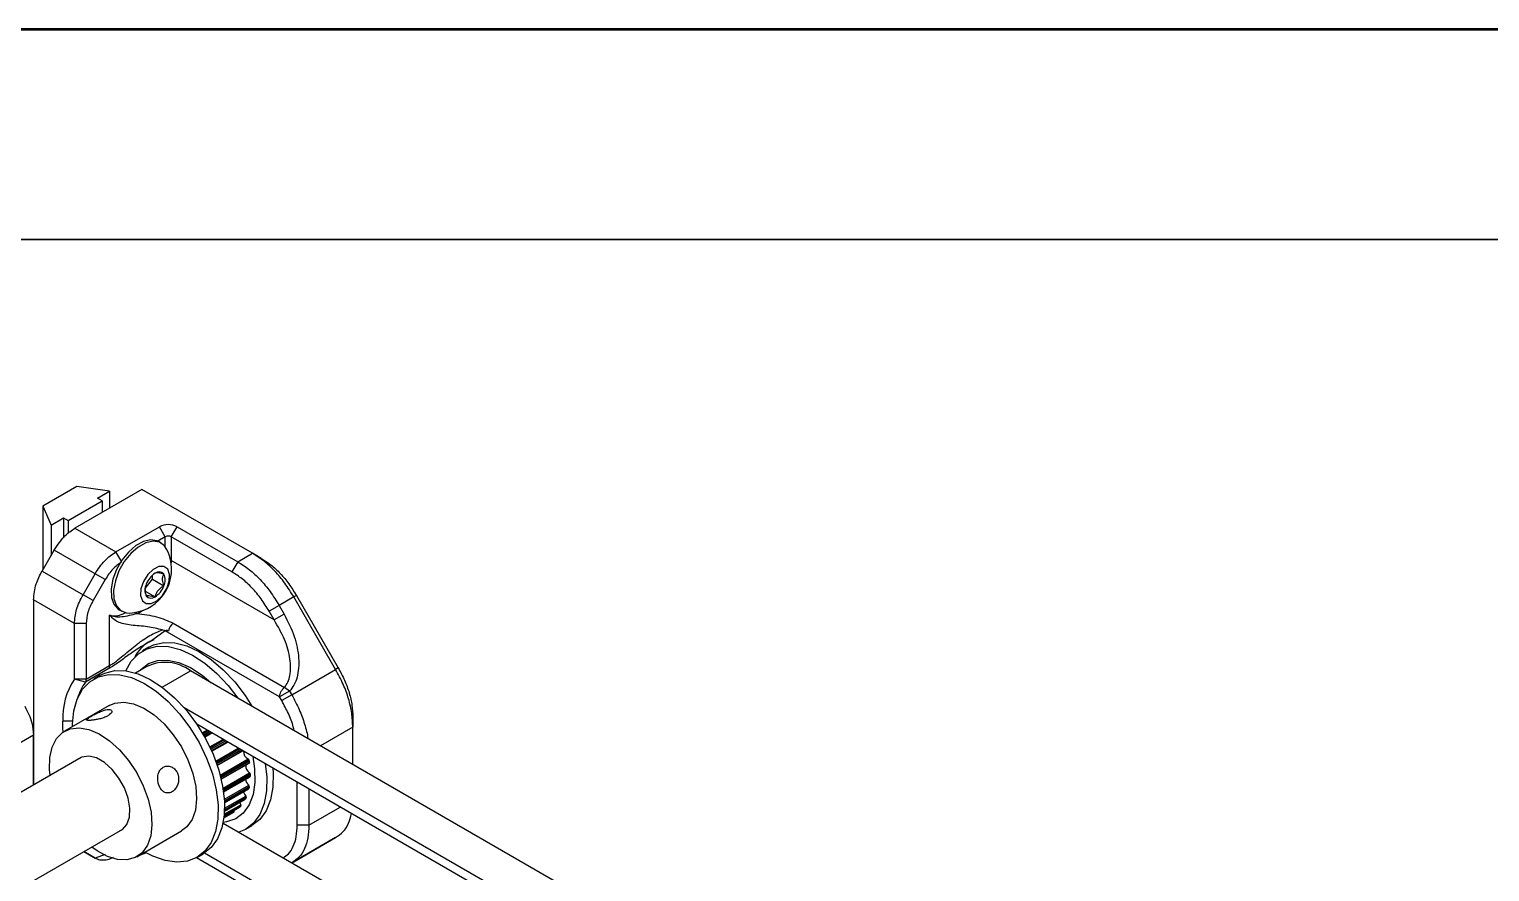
# Model space of a CAD drawing. Header units: millimetres. Extents: x 0 to 279, y 0 to 216.
# Drawn here: x 121.74 to 165.81, y 190.47 to 215.9 of the extents above; entities that cross this region are included whole.
import ezdxf

# ---------------------------------------------------------------- set-up
doc = ezdxf.new("R2010")
doc.units = ezdxf.units.MM
doc.layers.add('PAGE_BORDER', color=7, linetype='Continuous')

msp = doc.modelspace()

# ---------------------------------------------------------------- linework, layer by layer
at = {"color": 7, "linetype": 'Continuous', "lineweight": 50}
msp.add_line((0, 215.9), (279.4, 215.9), dxfattribs=at)
at = {"color": 7, "linetype": 'Continuous', "lineweight": 25}
for p, q in [((123.174, 202.102), (122.149, 201.51)), ((125.137, 202.01), (123.116, 200.844)), ((124.164, 201.959), (123.174, 202.102)), ((123.793, 201.745), (124.164, 201.959)), ((124.164, 201.959), (124.164, 201.449)), ((128.47, 200.085), (125.137, 202.01)), ((122.149, 201.51), (122.397, 200.938)), ((122.149, 201.51), (122.149, 199.591)), ((122.909, 201.071), (123.935, 201.663)), ((123.935, 201.663), (123.793, 201.745)), ((123.935, 201.663), (123.935, 201.316)), ((122.397, 200.938), (122.768, 201.153)), ((122.768, 201.153), (122.909, 201.071)), ((122.768, 201.153), (122.768, 200.549)), ((122.909, 201.071), (122.909, 200.684)), ((122.397, 200.938), (122.397, 200.02)), ((123.116, 200.844), (124.354, 200.129)), ((124.354, 200.129), (125.667, 200.887)), ((125.844, 200.581), (125.616, 200.45)), ((125.844, 200.581), (125.667, 200.887)), ((126.021, 200.581), (126.197, 200.887)), ((126.021, 200.581), (126.021, 199.867)), ((127.852, 199.524), (126.021, 200.581)), ((126.197, 200.887), (128.028, 199.83)), ((122.125, 199.55), (122.491, 200.184)), ((123.729, 199.469), (122.491, 200.184)), ((124.531, 199.823), (124.354, 200.129)), ((125.715, 200.394), (125.642, 200.436)), ((128.028, 199.83), (128.47, 200.085)), ((128.735, 199.932), (128.47, 200.085)), ((129.129, 198.072), (126.021, 199.867)), ((128.028, 199.83), (127.852, 199.524)), ((122.125, 199.55), (123.363, 198.835)), ((123.363, 198.835), (123.729, 199.469)), ((124.031, 199.295), (123.664, 198.661)), ((124.031, 199.295), (123.729, 199.469)), ((125.234, 199.019), (125.459, 199.299)), ((125.459, 199.299), (125.459, 199.426)), ((125.459, 199.299), (125.8, 199.103)), ((123.664, 198.661), (123.363, 198.835)), ((125.236, 198.946), (125.534, 198.773)), ((129.72, 198.766), (129.278, 198.511)), ((129.798, 198.811), (129.72, 198.766)), ((130.983, 196.579), (129.72, 198.766)), ((129.798, 198.811), (131.061, 196.624)), ((123.104, 197.964), (121.866, 198.678)), ((121.866, 198.678), (121.866, 193.094)), ((124.455, 198.379), (124.528, 198.337)), ((129.278, 198.511), (128.977, 198.337)), ((129.129, 198.072), (128.977, 198.337)), ((129.278, 198.511), (129.431, 198.246)), ((123.457, 197.964), (123.104, 197.964)), ((123.104, 196.287), (123.104, 197.964)), ((123.457, 197.964), (123.457, 196.287)), ((124.164, 196.695), (124.164, 198.22)), ((126.08, 197.976), (129.439, 196.037)), ((129.431, 198.246), (129.129, 198.072)), ((125.369, 197.417), (125.503, 197.481)), ((125.843, 197.741), (125.464, 197.474)), ((125.756, 197.771), (125.939, 197.747)), ((129.291, 195.75), (125.843, 197.741)), ((125.35, 197.252), (125.156, 197.139)), ((124.139, 196.604), (123.432, 196.196)), ((123.457, 196.287), (124.164, 196.695)), ((125.286, 196.668), (124.943, 196.47)), ((129.657, 195.814), (130.983, 196.579)), ((131.061, 196.624), (130.983, 196.579)), ((123.457, 196.287), (123.104, 196.287)), ((123.432, 196.196), (123.104, 196.287)), ((123.881, 196.404), (123.687, 196.291)), ((195.016, 157.043), (126.603, 196.537)), ((129.593, 195.925), (129.291, 195.75)), ((129.355, 195.639), (129.291, 195.75)), ((129.657, 195.814), (129.355, 195.639)), ((129.593, 195.925), (129.439, 196.037)), ((129.593, 195.925), (129.657, 195.814)), ((124.147, 195.494), (122.8, 194.716)), ((192.873, 157.056), (126.41, 195.424)), ((192.492, 156.998), (126.792, 194.926)), ((131.501, 195.143), (131.501, 194.837)), ((131.501, 193.71), (131.501, 194.837)), ((121.866, 194.596), (120.629, 193.881)), ((121.866, 193.094), (121.866, 194.596)), ((126.957, 194.664), (127.101, 194.747)), ((126.994, 194.601), (127.174, 194.705)), ((127.03, 194.538), (127.247, 194.663)), ((127.217, 194.171), (127.659, 194.426)), ((127.244, 194.11), (127.725, 194.387)), ((123.309, 193.927), (92.833, 176.334)), ((127.393, 193.735), (128.124, 194.157)), ((127.413, 193.679), (128.182, 194.123)), ((127.52, 193.314), (128.375, 193.807)), ((127.532, 193.264), (128.375, 193.751)), ((128.368, 193.847), (128.375, 193.807)), ((128.375, 193.807), (128.381, 193.768)), ((127.597, 192.925), (128.408, 193.393)), ((127.603, 192.883), (128.401, 193.344)), ((128.378, 193.05), (128.373, 193.017)), ((128.407, 193.43), (128.408, 193.393)), ((128.408, 193.393), (128.407, 193.356)), ((129.821, 191.884), (129.821, 193.177)), ((127.63, 192.589), (128.373, 193.017)), ((127.63, 192.305), (128.254, 192.665)), ((127.631, 192.556), (128.36, 192.977)), ((127.631, 192.326), (128.272, 192.696)), ((128.272, 192.696), (128.259, 192.669)), ((128.283, 192.723), (128.272, 192.696)), ((128.373, 193.017), (128.366, 192.985)), ((130.175, 192.973), (130.175, 191.884)), ((127.612, 192.101), (127.889, 192.26)), ((127.618, 192.148), (128.088, 192.419)), ((127.619, 192.158), (128.108, 192.44)), ((127.911, 192.274), (127.889, 192.26)), ((127.907, 192.314), (127.911, 192.307)), ((128.09, 192.421), (128.088, 192.419)), ((128.108, 192.44), (128.09, 192.421)), ((128.126, 192.461), (128.108, 192.44)), ((94.083, 174.169), (124.558, 191.762)), ((127.586, 191.944), (154.723, 176.278)), ((128.264, 191.755), (128.459, 191.867)), ((130.175, 191.884), (129.821, 191.884)), ((124.988, 190.927), (126.335, 191.705)), ((129.72, 190.776), (130.983, 191.505)), ((123.729, 190.881), (123.381, 191.082)), ((123.381, 191.082), (123.729, 190.881)), ((124.031, 190.996), (123.729, 190.881)), ((126.788, 190.902), (153.315, 175.589)), ((126.795, 190.907), (126.99, 191.019)), ((127.027, 191.042), (153.663, 175.665)), ((129.665, 190.744), (129.72, 190.776))]:
    msp.add_line(p, q, dxfattribs=at)
at = {"color": 8, "linetype": 'Continuous', "lineweight": 25}
for p, q in [((125.844, 200.276), (125.844, 200.581)), ((126.021, 199.867), (126.004, 199.875)), ((126.021, 199.867), (126.018, 199.795)), ((125.122, 198.346), (125.137, 198.336)), ((125.198, 198.373), (125.137, 198.336)), ((125.748, 196.044), (126.603, 196.537)), ((123.047, 195.019), (122.75, 195.019)), ((131.501, 194.837), (130.525, 194.273)), ((126.971, 194.64), (127.129, 194.731)), ((127.017, 194.562), (127.219, 194.679)), ((127.184, 194.241), (127.581, 194.47)), ((127.198, 194.211), (127.614, 194.451)), ((127.235, 194.13), (127.703, 194.4)), ((127.366, 193.81), (128.045, 194.202)), ((127.379, 193.776), (128.082, 194.181)), ((127.407, 193.695), (128.165, 194.133)), ((127.5, 193.391), (128.345, 193.878)), ((127.51, 193.352), (128.368, 193.847)), ((127.529, 193.276), (128.381, 193.768)), ((127.585, 193.001), (128.387, 193.464)), ((127.592, 192.959), (128.407, 193.43)), ((127.602, 192.891), (128.407, 193.356)), ((127.626, 192.661), (128.363, 193.086)), ((127.629, 192.618), (128.378, 193.05)), ((127.63, 192.307), (128.259, 192.669)), ((127.631, 192.561), (128.366, 192.985)), ((127.632, 192.347), (128.283, 192.723)), ((127.633, 192.39), (128.272, 192.759)), ((127.612, 192.102), (127.911, 192.274)), ((127.617, 192.137), (127.911, 192.307)), ((127.618, 192.148), (128.09, 192.421)), ((127.62, 192.169), (128.126, 192.461)), ((127.624, 192.21), (128.12, 192.496)), ((130.175, 191.884), (131.118, 192.428)), ((130.983, 191.505), (129.665, 190.744))]:
    msp.add_line(p, q, dxfattribs=at)
at = {"color": 7, "linetype": 'Continuous', "lineweight": 25, "flags": 128}
for points in [[(125.642, 200.436), (125.593, 200.46), (125.4, 200.491), (125.182, 200.442), (124.953, 200.316), (124.731, 200.122), (124.533, 199.876), (124.374, 199.595), (124.264, 199.3), (124.212, 199.013), (124.223, 198.755), (124.294, 198.546), (124.422, 198.4), (124.455, 198.379)], [(125.884, 200.212), (125.818, 200.309), (125.666, 200.418), (125.473, 200.449), (125.254, 200.4), (125.026, 200.274), (124.804, 200.08), (124.606, 199.834), (124.446, 199.553), (124.337, 199.258), (124.285, 198.971), (124.295, 198.713), (124.367, 198.504), (124.495, 198.358), (124.669, 198.287), (124.769, 198.282)], [(125.755, 198.812), (125.885, 199.018), (125.961, 199.241), (125.973, 199.446), (125.917, 199.603), (125.803, 199.687), (125.649, 199.686), (125.477, 199.599), (125.313, 199.441), (125.184, 199.235), (125.108, 199.012), (125.096, 198.807), (125.152, 198.651), (125.265, 198.567), (125.42, 198.568), (125.592, 198.654), (125.755, 198.812)], [(124.655, 196.535), (124.815, 196.828), (125.031, 197.055), (125.295, 197.206), (125.599, 197.279), (125.936, 197.27), (126.294, 197.18), (126.665, 197.011), (127.037, 196.768), (127.4, 196.459), (127.743, 196.092), (128.032, 195.712)], [(125.35, 197.252), (125.489, 197.319), (125.794, 197.391), (126.13, 197.382), (126.489, 197.292), (126.86, 197.123), (127.232, 196.881), (127.594, 196.571), (127.937, 196.204), (128.25, 195.789), (128.451, 195.47)], [(125.07, 196.543), (125.107, 196.583), (125.336, 196.757), (125.611, 196.85), (125.92, 196.861), (126.255, 196.788), (126.603, 196.635), (126.953, 196.406), (127.215, 196.184)], [(123.043, 194.856), (123.043, 194.924), (123.083, 195.329), (123.185, 195.684), (123.346, 195.98), (123.562, 196.206), (123.825, 196.358), (124.13, 196.431), (124.467, 196.422), (124.825, 196.332), (125.196, 196.163), (125.568, 195.92), (125.931, 195.611), (126.274, 195.244), (126.587, 194.829), (126.861, 194.379), (127.089, 193.907), (127.264, 193.426), (127.38, 192.949), (127.435, 192.492), (127.427, 192.066), (127.356, 191.685), (127.224, 191.358), (127.035, 191.096), (126.794, 190.906), (126.509, 190.793), (126.187, 190.762), (125.838, 190.811), (125.472, 190.941), (125.23, 191.067)], [(123.881, 196.404), (124.02, 196.471), (124.325, 196.543), (124.661, 196.534), (125.02, 196.444), (125.391, 196.275), (125.763, 196.033), (126.125, 195.723), (126.468, 195.356), (126.781, 194.941), (127.056, 194.492), (127.283, 194.019), (127.458, 193.538), (127.574, 193.062), (127.629, 192.604), (127.621, 192.178), (127.55, 191.797), (127.418, 191.47), (127.229, 191.208), (126.99, 191.019)], [(124.147, 195.494), (124.318, 195.565), (124.587, 195.595), (124.882, 195.544), (125.193, 195.412), (125.505, 195.207), (125.806, 194.935), (126.084, 194.609), (126.328, 194.242), (126.527, 193.848), (126.674, 193.444), (126.762, 193.047), (126.788, 192.672), (126.75, 192.335), (126.65, 192.049), (126.493, 191.828), (126.335, 191.705)], [(122.371, 193.386), (122.352, 193.565), (122.358, 193.923), (122.427, 194.236), (122.556, 194.491), (122.74, 194.677), (122.971, 194.788), (123.24, 194.818), (123.535, 194.766), (123.846, 194.635), (124.158, 194.429), (124.459, 194.158), (124.737, 193.832), (124.981, 193.464), (125.18, 193.071), (125.327, 192.667), (125.415, 192.269), (125.44, 191.894), (125.403, 191.557), (125.303, 191.272), (125.146, 191.05), (124.938, 190.901), (124.687, 190.83), (124.403, 190.841), (124.099, 190.933), (123.786, 191.102), (123.626, 191.217)], [(122.765, 194.694), (122.756, 194.822), (122.75, 195.019)], [(124.479, 191.716), (124.547, 191.753), (124.684, 191.903), (124.763, 192.121), (124.777, 192.391), (124.726, 192.693), (124.613, 193.004), (124.446, 193.302), (124.239, 193.564), (124.006, 193.771), (123.765, 193.908), (123.534, 193.964), (123.329, 193.935), (123.229, 193.881)], [(128.481, 193.951), (128.539, 193.582), (128.548, 193.172), (128.492, 192.804), (128.374, 192.491), (128.197, 192.244), (127.967, 192.07), (127.693, 191.977), (127.59, 191.963)], [(128.861, 193.732), (128.904, 193.34), (128.896, 192.914), (128.825, 192.533), (128.693, 192.206), (128.504, 191.944), (128.263, 191.754), (128.066, 191.666)], [(129.087, 193.601), (129.098, 193.452), (129.09, 193.027), (129.019, 192.645), (128.887, 192.318), (128.698, 192.056), (128.459, 191.867)], [(128.259, 192.669), (128.257, 192.667), (128.254, 192.665)], [(127.911, 192.307), (127.913, 192.302), (127.915, 192.297), (127.916, 192.292), (127.917, 192.287), (127.916, 192.283), (127.915, 192.279), (127.914, 192.276), (127.911, 192.274)], [(128.082, 192.565), (128.088, 192.55), (128.12, 192.496)], [(125.094, 190.988), (125.095, 190.989), (125.259, 191.05)]]:
    msp.add_lwpolyline(points, dxfattribs=at)
at = {"color": 7, "linetype": 'Continuous', "lineweight": 25}
for centre, radius, start, end in [((125.932, 200.376), 0.576, 62.6097, 117.3903), ((125.932, 200.411), 0.192, 62.6097, 117.3903), ((124.711, 199.602), 1.322, 321.2054, 27.4807), ((125.893, 198.921), 0.665, 122.638, 159.7729), ((125.655, 199.333), 0.19, 40.5328, 129.2482), ((125.446, 199.28), 0.395, 333.4364, 26.5636), ((124.711, 199.602), 1.322, 272.5247, 321.2054), ((125.623, 198.974), 0.395, 153.4364, 206.5636), ((125.414, 198.921), 0.19, 220.5328, 309.2482), ((125.176, 199.333), 0.665, 302.638, 339.7729), ((124.619, 199.225), 1.029, 290.8228, 300.2069), ((126.335, 197.66), 0.406, 129.0043, 167.6461), ((125.981, 196.397), 1.198, 123.6555, 152.2111), ((124.013, 196.688), 0.151, 326.3095, 2.5292), ((125.837, 195.516), 1.277, 53.124, 115.5655), ((124.865, 195.112), 2.117, 146.3095, 182.5292), ((124.688, 195.286), 1.551, 144.078, 164.0075), ((123.306, 196.28), 0.151, 326.3095, 2.5292), ((128.439, 194.096), 0.237, 176.2275, 246.634), ((128.517, 193.677), 0.249, 177.2326, 238.6551), ((128.327, 193.841), 0.0413, 8.8572, 65.0083), ((128.365, 193.763), 0.0159, 308.0071, 16.0726), ((128.531, 193.292), 0.266, 185.7301, 230.7573), ((128.337, 193.053), 0.0417, 355.9225, 51.7342), ((128.364, 193.428), 0.0431, 3.1097, 57.6319), ((128.393, 193.355), 0.0138, 305.2272, 4.4048), ((128.475, 192.952), 0.279, 193.553, 223.5939), ((128.247, 192.732), 0.0375, 346.8626, 47.0571), ((128.354, 192.987), 0.0118, 302.5298, 351.0476), ((128.097, 192.474), 0.0315, 335.2644, 43.474)]:
    msp.add_arc(centre, radius, start, end, dxfattribs=at)
at = {"color": 8, "linetype": 'Continuous', "lineweight": 25}
msp.add_arc((125.055, 198.379), 0.136, 215.0848, 238.7309, dxfattribs=at)
at = {"color": 7, "linetype": 'Continuous', "lineweight": 25}
for points, knots in [([(122.491, 200.184), (122.594, 200.339), (122.778, 200.617), (123.013, 200.774), (123.116, 200.844)], [0, 0, 0, 0, 0.557568, 1, 1, 1, 1]), ([(123.729, 199.469), (123.773, 199.541), (123.859, 199.68), (124.012, 199.863), (124.179, 200.018), (124.295, 200.092), (124.354, 200.129)], [0, 0, 0, 0, 0.255091, 0.5, 0.744909, 1, 1, 1, 1]), ([(129.72, 198.766), (129.633, 198.908), (129.46, 199.188), (129.153, 199.553), (128.821, 199.863), (128.589, 200.01), (128.47, 200.085)], [0, 0, 0, 0, 0.255091, 0.5, 0.744909, 1, 1, 1, 1]), ([(124.531, 199.823), (124.436, 199.759), (124.248, 199.631), (124.103, 199.407), (124.031, 199.295)], [0, 0, 0, 0, 0.499996, 1, 1, 1, 1]), ([(128.028, 199.83), (128.147, 199.755), (128.379, 199.608), (128.711, 199.298), (129.019, 198.933), (129.191, 198.653), (129.278, 198.511)], [0, 0, 0, 0, 0.255091, 0.5, 0.744909, 1, 1, 1, 1]), ([(128.735, 199.932), (128.835, 199.87), (129.032, 199.745), (129.317, 199.48), (129.579, 199.167), (129.725, 198.929), (129.798, 198.811)], [0, 0, 0, 0, 0.251103, 0.500926, 0.750556, 1, 1, 1, 1]), ([(121.866, 198.678), (121.88, 198.838), (121.905, 199.124), (122.058, 199.419), (122.125, 199.55)], [0, 0, 0, 0, 0.557568, 1, 1, 1, 1]), ([(125.8, 199.457), (125.743, 199.47), (125.647, 199.494), (125.567, 199.495), (125.544, 199.485), (125.534, 199.48)], [0, 0, 0, 0, 0.4391165, 0.7513669, 1, 1, 1, 1]), ([(125.8, 199.103), (125.781, 199.164), (125.75, 199.269), (125.764, 199.387), (125.789, 199.435), (125.8, 199.457)], [0, 0, 0, 0, 0.439117, 0.751367, 1, 1, 1, 1]), ([(128.977, 198.337), (128.899, 198.462), (128.745, 198.714), (128.467, 199.045), (128.165, 199.326), (127.957, 199.458), (127.852, 199.524)], [0, 0, 0, 0, 0.249681, 0.500013, 0.748781, 1, 1, 1, 1]), ([(123.104, 197.964), (123.107, 198.034), (123.112, 198.171), (123.164, 198.393), (123.245, 198.617), (123.323, 198.762), (123.363, 198.835)], [0, 0, 0, 0, 0.255091, 0.5, 0.744909, 1, 1, 1, 1]), ([(125.231, 198.996), (125.232, 198.964), (125.235, 198.901), (125.258, 198.831), (125.269, 198.797)], [0, 0, 0, 0, 0.503331, 1, 1, 1, 1]), ([(125.269, 198.797), (125.289, 198.804), (125.323, 198.816), (125.431, 198.8), (125.503, 198.781), (125.534, 198.773)], [0, 0, 0, 0, 0.4391165, 0.7513669, 1, 1, 1, 1]), ([(125.534, 198.773), (125.54, 198.793), (125.559, 198.857), (125.616, 198.962), (125.711, 199.049), (125.776, 199.089), (125.8, 199.103)], [0, 0, 0, 0, 0.156025, 0.493707, 0.819058, 1, 1, 1, 1]), ([(123.664, 198.661), (123.604, 198.542), (123.482, 198.305), (123.466, 198.078), (123.457, 197.964)], [0, 0, 0, 0, 0.499996, 1, 1, 1, 1]), ([(124.985, 198.263), (124.828, 198.222), (124.588, 198.159), (124.32, 198.15), (124.216, 198.197), (124.164, 198.22)], [0, 0, 0, 0, 0.489567, 0.748469, 1, 1, 1, 1]), ([(125.756, 197.771), (125.609, 197.809), (125.389, 197.866), (125.056, 197.892), (124.81, 197.914), (124.587, 197.951), (124.337, 198.029), (124.234, 198.144), (124.164, 198.22)], [0, 0, 0, 0, 0.248883, 0.37441, 0.499933, 0.625376, 0.75006, 1, 1, 1, 1]), ([(124.985, 198.263), (125.087, 198.251), (125.29, 198.227), (125.681, 198.157), (125.92, 198.048), (126.08, 197.976)], [0, 0, 0, 0, 0.2503591, 0.5003336, 1, 1, 1, 1]), ([(129.439, 196.037), (129.476, 196.087), (129.553, 196.192), (129.636, 196.479), (129.626, 196.921), (129.459, 197.502), (129.242, 197.877), (129.129, 198.072)], [0, 0, 0, 0, 0.098298, 0.203517, 0.439763, 0.709865, 1, 1, 1, 1]), ([(129.431, 198.246), (129.542, 198.027), (129.757, 197.6), (129.892, 196.935), (129.859, 196.432), (129.738, 196.105), (129.641, 195.984), (129.593, 195.925)], [0, 0, 0, 0, 0.282153, 0.547941, 0.786573, 0.895923, 1, 1, 1, 1]), ([(125.464, 197.474), (125.241, 197.343), (124.906, 197.145), (124.512, 196.85), (124.29, 196.696), (124.189, 196.634), (124.139, 196.604)], [0, 0, 0, 0, 0.49843, 0.748742, 0.878, 1, 1, 1, 1]), ([(124.164, 196.695), (124.196, 196.714), (124.262, 196.754), (124.402, 196.858), (124.647, 197.059), (124.881, 197.257), (125.07, 197.399), (125.133, 197.444), (125.165, 197.466), (125.24, 197.518), (125.44, 197.649), (125.63, 197.722), (125.756, 197.771)], [0, 0, 0, 0, 0.0607875, 0.1255193, 0.2504599, 0.49981, 0.5625452, 0.6067768, 0.6192004, 0.6229889, 0.7498502, 1, 1, 1, 1]), ([(125.939, 197.747), (125.921, 197.75), (125.894, 197.755), (125.861, 197.751), (125.849, 197.744), (125.843, 197.741)], [0, 0, 0, 0, 0.499323, 0.76574, 1, 1, 1, 1]), ([(131.501, 194.837), (131.495, 194.977), (131.483, 195.251), (131.381, 195.694), (131.218, 196.143), (131.062, 196.432), (130.983, 196.579)], [0, 0, 0, 0, 0.255091, 0.5, 0.744909, 1, 1, 1, 1]), ([(131.061, 196.624), (131.127, 196.501), (131.26, 196.256), (131.4, 195.872), (131.487, 195.493), (131.496, 195.26), (131.501, 195.143)], [0, 0, 0, 0, 0.250296, 0.500004, 0.749498, 1, 1, 1, 1]), ([(129.657, 195.814), (129.737, 195.666), (129.894, 195.377), (130.051, 194.93), (130.132, 194.632), (130.143, 194.495), (130.143, 194.494)], [0, 0, 0, 0, 0.3414736, 0.6693175, 0.9971614, 1, 1, 1, 1]), ([(121.607, 195.467), (121.691, 195.3), (121.84, 195.002), (121.858, 194.72), (121.866, 194.596)], [0, 0, 0, 0, 0.557568, 1, 1, 1, 1]), ([(123.602, 195.163), (123.573, 195.146), (123.514, 195.111), (123.468, 195.074), (123.461, 195.05), (123.5, 195.04), (123.58, 195.041), (123.691, 195.053), (123.821, 195.076), (123.955, 195.111), (124.076, 195.159), (124.169, 195.217), (124.224, 195.276), (124.238, 195.328), (124.208, 195.365), (124.139, 195.377), (124.041, 195.362), (123.924, 195.323), (123.799, 195.268), (123.687, 195.211), (123.627, 195.177), (123.602, 195.163)], [0, 0, 0, 0, 0.0530586, 0.106095, 0.159707, 0.2137094, 0.2670942, 0.319832, 0.3728682, 0.4266962, 0.4806025, 0.5337141, 0.586407, 0.6396993, 0.6936796, 0.7473732, 0.8002668, 0.8530788, 0.9066357, 0.9606474, 1, 1, 1, 1]), ([(129.73, 194.732), (129.722, 194.769), (129.687, 194.938), (129.563, 195.25), (129.425, 195.51), (129.355, 195.639)], [0, 0, 0, 0, 0.123468, 0.561173, 1, 1, 1, 1]), ([(125.776, 193.627), (125.746, 193.604), (125.687, 193.559), (125.632, 193.448), (125.608, 193.318), (125.618, 193.179), (125.659, 193.05), (125.725, 192.945), (125.809, 192.873), (125.907, 192.844), (126.01, 192.862), (126.106, 192.924), (126.185, 193.022), (126.237, 193.147), (126.253, 193.285), (126.229, 193.42), (126.167, 193.535), (126.075, 193.62), (125.965, 193.664), (125.86, 193.665), (125.801, 193.638), (125.776, 193.627)], [0, 0, 0, 0, 0.053059, 0.106095, 0.159707, 0.213709, 0.267094, 0.319832, 0.372868, 0.426696, 0.480603, 0.533714, 0.586407, 0.639699, 0.69368, 0.747373, 0.800267, 0.853079, 0.906636, 0.960647, 1, 1, 1, 1]), ([(130.983, 191.505), (131.062, 191.56), (131.217, 191.67), (131.38, 191.919), (131.434, 192.131), (131.459, 192.231)], [0, 0, 0, 0, 0.353034, 0.691977, 1, 1, 1, 1]), ([(129.405, 190.894), (129.458, 190.931), (129.58, 191.017), (129.714, 191.236), (129.807, 191.531), (129.816, 191.766), (129.821, 191.884)], [0, 0, 0, 0, 0.201462, 0.466788, 0.733594, 1, 1, 1, 1]), ([(130.175, 191.884), (130.169, 191.751), (130.158, 191.489), (130.055, 191.164), (129.893, 190.903), (129.737, 190.795), (129.657, 190.739)], [0, 0, 0, 0, 0.255091, 0.5, 0.744909, 1, 1, 1, 1]), ([(124.272, 190.905), (124.241, 190.889), (124.152, 190.844), (124.012, 190.816), (123.859, 190.82), (123.773, 190.861), (123.729, 190.881)], [0, 0, 0, 0, 0.155585, 0.433209, 0.710834, 1, 1, 1, 1]), ([(129.665, 190.744), (129.686, 190.756), (129.756, 190.796), (129.858, 190.855), (129.888, 190.872), (129.811, 190.828), (129.693, 190.76), (129.673, 190.749)], [0, 0, 0, 0, 0.0669307, 0.2196517, 0.5529316, 0.9241372, 1, 1, 1, 1])]:
    msp.add_open_spline(points, degree=3, knots=knots, dxfattribs=at)
at = {"color": 8, "linetype": 'Continuous', "lineweight": 25}
msp.add_open_spline([(124.164, 198.22), (124.226, 198.206), (124.347, 198.177), (124.524, 198.235), (124.625, 198.285), (124.654, 198.299)], degree=3, knots=[0, 0, 0, 0, 0.421411, 0.838047, 1, 1, 1, 1], dxfattribs=at)
at = {"color": 7, "linetype": 'Continuous', "lineweight": 25}
msp.add_open_spline([(129.291, 195.75), (129.293, 195.775), (129.298, 195.826), (129.331, 195.907), (129.378, 195.983), (129.419, 196.019), (129.439, 196.037)], degree=3, dxfattribs=at)
at = {"layer": 'PAGE_BORDER', "lineweight": 35}
msp.add_line((6.35, 209.55), (273.05, 209.55), dxfattribs=at)

doc.saveas('drawing.dxf')
